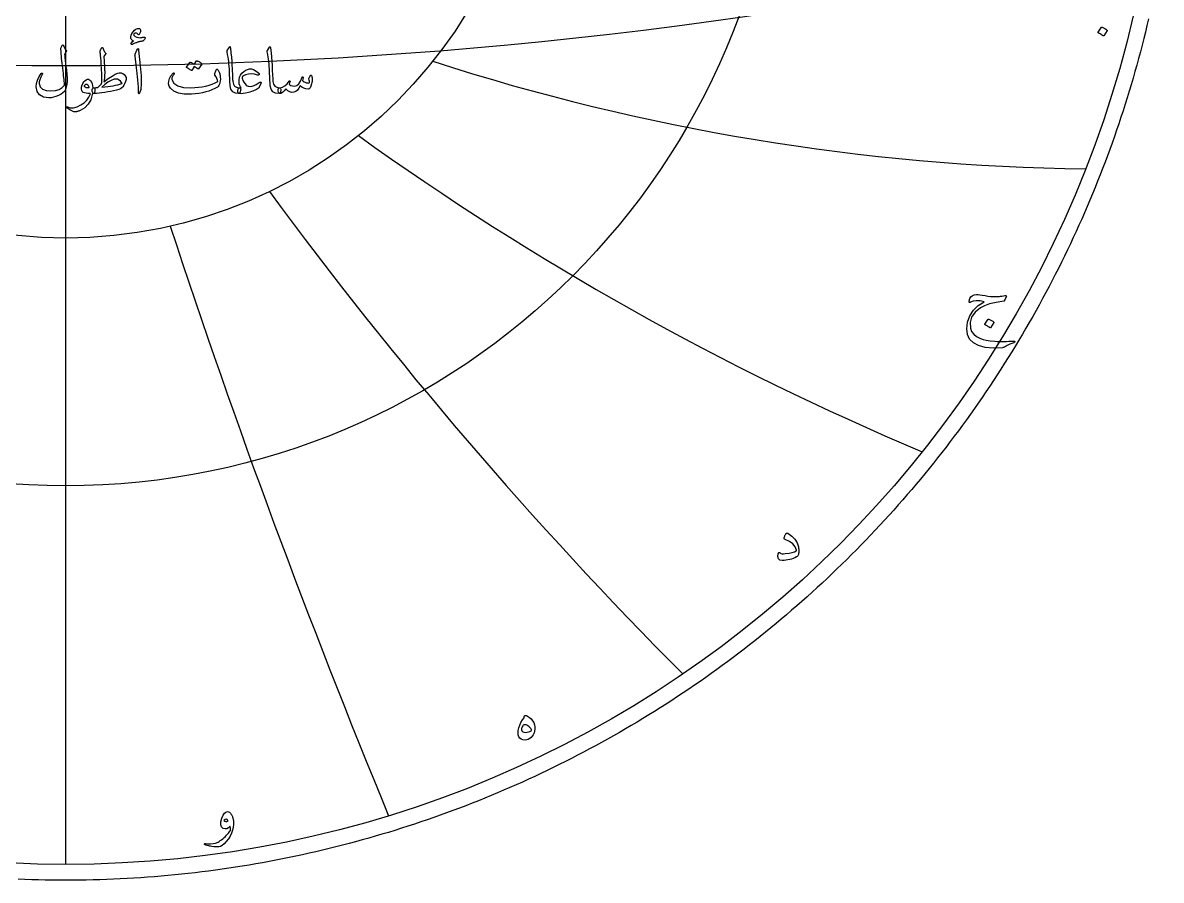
# Model space of a CAD drawing. Header units: millimetres. Extents: x -69 to 69, y -69 to 71.
# Drawn here: x -2.7 to 68, y -68.9 to -15.8 of the extents above; entities that cross this region are included whole.
import ezdxf

# ---------------------------------------------------------------- set-up
doc = ezdxf.new("R2010")
doc.units = ezdxf.units.MM
for name, color, linetype in [('CUT_OUTER', 1, 'Continuous'), ('ENGRAVE', 7, 'Continuous'), ('ENGRAVE_FINE', 8, 'Continuous'), ('TEXT', 5, 'Continuous')]:
    doc.layers.add(name, color=color, linetype=linetype)

msp = doc.modelspace()

# ---------------------------------------------------------------- linework, layer by layer
at = {"layer": 'CUT_OUTER'}
msp.add_lwpolyline([(67.1636, -15.5156), (67.0672, -15.9274), (66.9682, -16.3386), (66.8667, -16.7492), (66.7626, -17.1592), (66.6561, -17.5685), (66.5471, -17.9772), (66.4355, -18.3852), (66.3214, -18.7925), (66.2049, -19.1991), (66.0858, -19.6049), (65.9643, -20.01), (65.8403, -20.4144), (65.7138, -20.818), (65.5848, -21.2208), (65.4534, -21.6229), (65.3194, -22.0241), (65.1831, -22.4245), (65.0443, -22.824), (64.903, -23.2227), (64.7593, -23.6205), (64.6131, -24.0174), (64.4645, -24.4134), (64.3135, -24.8085), (64.1601, -25.2026), (64.0042, -25.5958), (63.846, -25.9881), (63.6853, -26.3793), (63.5223, -26.7696), (63.3568, -27.1589), (63.189, -27.5471), (63.0188, -27.9343), (62.8462, -28.3204), (62.6712, -28.7055), (62.4939, -29.0895), (62.3142, -29.4724), (62.1322, -29.8542), (61.9479, -30.2349), (61.7612, -30.6144), (61.5722, -30.9928), (61.3809, -31.37), (61.1872, -31.7461), (60.9913, -32.1209), (60.793, -32.4946), (60.5925, -32.867), (60.3897, -33.2381), (60.1846, -33.6081), (59.9773, -33.9767), (59.7677, -34.3441), (59.5558, -34.7102), (59.3417, -35.0749), (59.1254, -35.4384), (58.9068, -35.8005), (58.686, -36.1613), (58.4631, -36.5207), (58.2379, -36.8787), (58.0105, -37.2354), (57.7809, -37.5906), (57.5492, -37.9444), (57.3153, -38.2968), (57.0792, -38.6478), (56.841, -38.9973), (56.6006, -39.3453), (56.3582, -39.6919), (56.1136, -40.037), (55.8668, -40.3805), (55.618, -40.7225), (55.3671, -41.063), (55.1141, -41.402), (54.859, -41.7394), (54.6019, -42.0752), (54.3427, -42.4095), (54.0814, -42.7421), (53.8182, -43.0731), (53.5529, -43.4025), (53.2855, -43.7303), (53.0162, -44.0564), (52.7449, -44.3809), (52.4716, -44.7037), (52.1963, -45.0248), (51.919, -45.3443), (51.6398, -45.662), (51.3587, -45.978), (51.0756, -46.2922), (50.7906, -46.6048), (50.5037, -46.9155), (50.2149, -47.2245), (49.9242, -47.5318), (49.6316, -47.8372), (49.3371, -48.1408), (49.0408, -48.4426), (48.7426, -48.7426), (48.4426, -49.0408), (48.1408, -49.3371), (47.8372, -49.6316), (47.5318, -49.9242), (47.2245, -50.2149), (46.9155, -50.5037), (46.6048, -50.7906), (46.2922, -51.0756), (45.978, -51.3587), (45.662, -51.6398), (45.3443, -51.919), (45.0248, -52.1963), (44.7037, -52.4716), (44.3809, -52.7449), (44.0564, -53.0162), (43.7303, -53.2855), (43.4025, -53.5529), (43.0731, -53.8182), (42.7421, -54.0814), (42.4095, -54.3427), (42.0752, -54.6019), (41.7394, -54.859), (41.402, -55.1141), (41.063, -55.3671), (40.7225, -55.618), (40.3805, -55.8668), (40.037, -56.1136), (39.6919, -56.3582), (39.3453, -56.6006), (38.9973, -56.841), (38.6478, -57.0792), (38.2968, -57.3153), (37.9444, -57.5492), (37.5906, -57.7809), (37.2354, -58.0105), (36.8787, -58.2379), (36.5207, -58.4631), (36.1613, -58.686), (35.8005, -58.9068), (35.4384, -59.1254), (35.0749, -59.3417), (34.7102, -59.5558), (34.3441, -59.7677), (33.9767, -59.9773), (33.6081, -60.1846), (33.2381, -60.3897), (32.867, -60.5925), (32.4946, -60.793), (32.1209, -60.9913), (31.7461, -61.1872), (31.37, -61.3809), (30.9928, -61.5722), (30.6144, -61.7612), (30.2349, -61.9479), (29.8542, -62.1322), (29.4724, -62.3142), (29.0895, -62.4939), (28.7055, -62.6712), (28.3204, -62.8462), (27.9343, -63.0188), (27.5471, -63.189), (27.1589, -63.3568), (26.7696, -63.5223), (26.3793, -63.6853), (25.9881, -63.846), (25.5958, -64.0042), (25.2026, -64.1601), (24.8085, -64.3135), (24.4134, -64.4645), (24.0174, -64.6131), (23.6205, -64.7593), (23.2227, -64.903), (22.824, -65.0443), (22.4245, -65.1831), (22.0241, -65.3194), (21.6229, -65.4534), (21.2208, -65.5848), (20.818, -65.7138), (20.4144, -65.8403), (20.01, -65.9643), (19.6049, -66.0858), (19.1991, -66.2049), (18.7925, -66.3214), (18.3852, -66.4355), (17.9772, -66.5471), (17.5685, -66.6561), (17.1592, -66.7626), (16.7492, -66.8667), (16.3386, -66.9682), (15.9274, -67.0672), (15.5156, -67.1636), (15.1032, -67.2576), (14.6902, -67.349), (14.2767, -67.4379), (13.8626, -67.5242), (13.4481, -67.608), (13.033, -67.6892), (12.6174, -67.7679), (12.2013, -67.8441), (11.7848, -67.9177), (11.3679, -67.9887), (10.9505, -68.0572), (10.5327, -68.1231), (10.1145, -68.1864), (9.6959, -68.2472), (9.277, -68.3054), (8.8577, -68.361), (8.4381, -68.4141), (8.0181, -68.4646), (7.5979, -68.5125), (7.1774, -68.5578), (6.7566, -68.6006), (6.3355, -68.6407), (5.9142, -68.6783), (5.4927, -68.7133), (5.071, -68.7457), (4.6491, -68.7755), (4.227, -68.8028), (3.8047, -68.8274), (3.3824, -68.8495), (2.9598, -68.8689), (2.5372, -68.8858), (2.1145, -68.9001), (1.6917, -68.9117), (1.2688, -68.9208), (0.8459, -68.9273), (0.423, -68.9312), (0, -68.9325), (-0.423, -68.9312), (-0.8459, -68.9273), (-1.2688, -68.9208), (-1.6917, -68.9117), (-2.1145, -68.9001), (-2.5372, -68.8858), (-2.9598, -68.8689)], dxfattribs=at)
at = {"layer": 'ENGRAVE'}
for points in [[(0, -67.95), (0, 67.95)], [(0, -67.95), (0, -29.1157)]]:
    msp.add_lwpolyline(points, dxfattribs=at)
for radius in [67.95, 44.4794, 29.1157]:
    msp.add_circle((0, 0), radius, dxfattribs=at)
for centre, radius, start, end in [((65.1667, 112.872), 137.7142, 252.067378, 269.203087), ((122.6791, 122.6791), 179.1053, 234.296332, 247.148114), ((225.1133, 129.9693), 263.7166, 216.320899, 224.888753), ((501.8118, 134.4601), 521.4144, 198.198815, 202.482742)]:
    msp.add_arc(centre, radius, start, end, dxfattribs=at)
at = {"layer": 'ENGRAVE_FINE'}
msp.add_arc((0, 273.3699), 291.7938, 256.701805, 283.298195, dxfattribs=at)
at = {"layer": 'TEXT'}
for points in [[(4.776, -16.8983), (4.7237, -16.9081), (4.6751, -16.9173), (4.6302, -16.9261), (4.5892, -16.9344), (4.5521, -16.9425), (4.5194, -16.9505), (4.4909, -16.9585), (4.4666, -16.9666), (4.442, -16.9757), (4.4124, -16.9872), (4.3777, -17.0009), (4.338, -17.0168), (4.2933, -17.0353), (4.2436, -17.0565), (4.1888, -17.0805), (4.1291, -17.1072), (4.1047, -17.1153), (4.0838, -17.1153), (4.0665, -17.1072), (4.0527, -17.0911), (4.0444, -17.0517), (4.0678, -17.0058), (4.1228, -16.9533), (4.2094, -16.8942), (4.1431, -16.8566), (4.0929, -16.8159), (4.0587, -16.7722), (4.0407, -16.7255), (4.0371, -16.6373), (4.0587, -16.5416), (4.1054, -16.4384), (4.1773, -16.3276), (4.2629, -16.2284), (4.3511, -16.1599), (4.4418, -16.1219), (4.5349, -16.1146), (4.5869, -16.1277), (4.6223, -16.1548), (4.6412, -16.196), (4.6434, -16.2513), (4.6344, -16.311), (4.6193, -16.3658), (4.5982, -16.4155), (4.5711, -16.4602), (4.544, -16.4916), (4.5189, -16.5054), (4.4958, -16.5017), (4.4747, -16.4803), (4.4505, -16.4484), (4.4224, -16.4251), (4.3903, -16.4103), (4.3541, -16.404), (4.3162, -16.404), (4.2828, -16.412), (4.2539, -16.4281), (4.2295, -16.4522), (4.2117, -16.4813), (4.2064, -16.5085), (4.2137, -16.5336), (4.2335, -16.5567), (4.3079, -16.6117), (4.3983, -16.6521), (4.5048, -16.678), (4.6274, -16.6893), (4.638, -16.6889), (4.65, -16.6878), (4.6631, -16.6859), (4.6776, -16.6833), (4.6933, -16.6801), (4.7102, -16.6767), (4.7285, -16.6731), (4.7479, -16.6692), (4.769, -16.6653), (4.7881, -16.6617), (4.8052, -16.6583), (4.8202, -16.6551), (4.8336, -16.6525), (4.8454, -16.6506), (4.8557, -16.6495), (4.8645, -16.6491), (4.881, -16.6509), (4.8946, -16.6561), (4.9051, -16.6649), (4.9127, -16.6772), (4.9174, -16.689), (4.9197, -16.7003), (4.9195, -16.7111), (4.9167, -16.7214), (4.8778, -16.7943), (4.8413, -16.848), (4.8074, -16.8827), (4.776, -16.8983)], [(64.2459, -16.0442), (64.2513, -16.0388), (64.2588, -16.0356), (64.2684, -16.0345), (64.2802, -16.0356), (64.3636, -16.0694), (64.442, -16.1106), (64.5157, -16.1594), (64.5846, -16.2156), (64.5913, -16.2242), (64.5942, -16.2328), (64.5934, -16.2414), (64.5889, -16.2499), (64.3874, -16.5757), (64.3799, -16.5835), (64.3703, -16.5853), (64.3585, -16.5813), (64.3445, -16.5714), (64.3325, -16.5628), (64.3135, -16.55), (64.2875, -16.5328), (64.2545, -16.5114), (64.2141, -16.4857), (64.1656, -16.4557), (64.109, -16.4214), (64.0445, -16.3828), (64.0359, -16.3764), (64.0316, -16.3699), (64.0316, -16.3635), (64.0359, -16.3571)], [(-0.223, -17.1715), (-0.216, -17.1592), (-0.207, -17.1504), (-0.1959, -17.1451), (-0.1828, -17.1434), (-0.1698, -17.1457), (-0.1587, -17.1524), (-0.1497, -17.1637), (-0.1427, -17.1796), (-0.1052, -17.2717), (-0.0653, -17.3514), (-0.0229, -17.4184), (0.0221, -17.4729), (0.0354, -17.4925), (0.0392, -17.5151), (0.0334, -17.5407), (0.0181, -17.5694), (0.0083, -17.5832), (-0.001, -17.5965), (-0.0098, -17.6093), (-0.0181, -17.6216), (-0.0259, -17.6332), (-0.0332, -17.6437), (-0.0399, -17.6532), (-0.0462, -17.6618), (-0.0568, -17.6774), (-0.0643, -17.6959), (-0.0688, -17.7175), (-0.0703, -17.7422), (-0.0656, -17.8116), (-0.0593, -17.8873), (-0.0515, -17.9693), (-0.0422, -18.0576), (-0.0316, -18.1522), (-0.0201, -18.253), (-0.0075, -18.3601), (0.006, -18.4735), (0.0212, -18.5867), (0.0347, -18.693), (0.0463, -18.7926), (0.0563, -18.8854), (0.0647, -18.9717), (0.0718, -19.0517), (0.0777, -19.1254), (0.0824, -19.1929), (0.0877, -19.3925), (0.0713, -19.5816), (0.0334, -19.7602), (-0.0261, -19.9282), (-0.0841, -20.027), (-0.1738, -20.1181), (-0.2951, -20.2018), (-0.4481, -20.2779), (-0.6138, -20.3409), (-0.7696, -20.3854), (-0.9152, -20.4112), (-1.0509, -20.4185), (-1.3904, -20.3718), (-1.6335, -20.2437), (-1.7802, -20.0342), (-1.8304, -19.7434), (-1.8129, -19.5266), (-1.7561, -19.3144), (-1.6602, -19.1067), (-1.525, -18.9035), (-1.5147, -18.8917), (-1.5039, -18.8844), (-1.4926, -18.8817), (-1.4808, -18.8834), (-1.4683, -18.8882), (-1.4587, -18.8945), (-1.4522, -18.9023), (-1.4487, -18.9116), (-1.4462, -18.9254), (-1.4467, -18.9387), (-1.4502, -18.9515), (-1.4567, -18.9638), (-1.5489, -19.1434), (-1.6124, -19.2963), (-1.6474, -19.4227), (-1.6536, -19.5224), (-1.5866, -19.7371), (-1.4417, -19.8871), (-1.2189, -19.9722), (-0.9182, -19.9925), (-0.6472, -19.9632), (-0.4169, -19.8951), (-0.2273, -19.7883), (-0.0784, -19.6429), (-0.0815, -19.5727), (-0.0869, -19.4907), (-0.0946, -19.3969), (-0.1045, -19.2913), (-0.1169, -19.1736), (-0.1321, -19.0437), (-0.1501, -18.9014), (-0.1708, -18.7468), (-0.1904, -18.5873), (-0.209, -18.4303), (-0.2265, -18.2759), (-0.2431, -18.1239), (-0.2584, -17.9745), (-0.2723, -17.8275), (-0.2846, -17.6831), (-0.2954, -17.5412), (-0.3114, -17.4046), (-0.3107, -17.389), (-0.3084, -17.3745), (-0.3047, -17.3609), (-0.2994, -17.3483)], [(2.2283, -17.3162), (2.2378, -17.3059), (2.2464, -17.2991), (2.2539, -17.2958), (2.2604, -17.2961), (2.2682, -17.2996), (2.2755, -17.3061), (2.2823, -17.3157), (2.2886, -17.3282), (2.3141, -17.3825), (2.3383, -17.4327), (2.3613, -17.4789), (2.383, -17.5211), (2.4037, -17.5588), (2.4237, -17.5915), (2.4429, -17.6191), (2.4614, -17.6417), (2.4749, -17.6603), (2.4794, -17.6799), (2.4749, -17.7005), (2.4614, -17.7221), (2.381, -17.8225), (2.3707, -17.8399), (2.3639, -17.8597), (2.3606, -17.882), (2.3609, -17.9069), (2.374, -18.0965), (2.385, -18.2636), (2.3941, -18.408), (2.4011, -18.5298), (2.4064, -18.6292), (2.4101, -18.7066), (2.4124, -18.7619), (2.4131, -18.795), (2.4123, -18.893), (2.4096, -18.9859), (2.4052, -19.0738), (2.3991, -19.1567), (2.3914, -19.2345), (2.3825, -19.3074), (2.3723, -19.3752), (2.3609, -19.438), (2.6339, -19.229), (2.8702, -19.0683), (3.0699, -18.9558), (3.2329, -18.8915), (3.3055, -18.8744), (3.3706, -18.8673), (3.4281, -18.8704), (3.4781, -18.8834), (3.5486, -18.9201), (3.6157, -18.9779), (3.6792, -19.0567), (3.7393, -19.1567), (3.7486, -19.1805), (3.7523, -19.2079), (3.7506, -19.2388), (3.7433, -19.2732), (3.7033, -19.3968), (3.6559, -19.5143), (3.6009, -19.6258), (3.5383, -19.7313), (3.4776, -19.7991), (3.3917, -19.8579), (3.2806, -19.9076), (3.1445, -19.9483), (2.9623, -19.9886), (2.7813, -20.0252), (2.6016, -20.058), (2.4232, -20.087), (2.2462, -20.112), (2.0711, -20.1327), (1.8976, -20.1491), (1.726, -20.1613), (1.7066, -20.1558), (1.6888, -20.1392), (1.6725, -20.1116), (1.6577, -20.0729), (1.6446, -20.0254), (1.6376, -19.9795), (1.6366, -19.935), (1.6416, -19.8921), (1.6529, -19.8547), (1.6707, -19.8268), (1.6951, -19.8084), (1.726, -19.7997), (1.767, -19.7974), (1.8058, -19.7946), (1.8424, -19.7914), (1.8767, -19.7876), (1.9087, -19.7838), (1.9384, -19.7806), (1.9659, -19.7778), (1.9912, -19.7755), (2.2162, -19.5585), (2.2182, -19.5491), (2.2202, -19.5369), (2.2223, -19.522), (2.2243, -19.5043), (2.2263, -19.4838), (2.2283, -19.4606), (2.2303, -19.4346), (2.2323, -19.4058), (2.2341, -19.3746), (2.2353, -19.341), (2.2361, -19.3052), (2.2363, -19.2672), (2.2363, -19.2271), (2.2363, -19.1853), (2.2363, -19.1417), (2.2363, -19.0964), (2.2358, -19.0452), (2.2343, -18.9839), (2.2318, -18.9126), (2.2283, -18.8312), (2.2238, -18.7403), (2.2182, -18.6403), (2.2117, -18.5313), (2.2042, -18.4133), (2.1868, -18.1513), (2.171, -17.9441), (2.1567, -17.7916), (2.1439, -17.6939), (2.1336, -17.6311), (2.1268, -17.5834), (2.1236, -17.5508), (2.1238, -17.5332), (2.136, -17.5), (2.1484, -17.4689), (2.1611, -17.4398), (2.174, -17.4126), (2.1872, -17.387), (2.2007, -17.3624), (2.2143, -17.3388), (2.2283, -17.3162)], [(4.4104, -17.4689), (4.4488, -17.3945), (4.4797, -17.3684), (4.503, -17.3905), (4.5189, -17.4609), (4.6113, -18.4454), (4.6663, -19.0497), (4.6786, -19.5324), (4.6482, -19.8936), (4.5751, -20.1332), (4.5618, -20.1528), (4.55, -20.1633), (4.5397, -20.1648), (4.5309, -20.1573), (4.5239, -20.1455), (4.5189, -20.1302), (4.5158, -20.1113), (4.5148, -20.089), (4.5148, -19.9149), (4.5068, -19.7303), (4.4907, -19.5352), (4.4666, -19.3295), (4.4613, -19.2757), (4.4455, -19.1306), (4.4191, -18.894), (4.3822, -18.566), (4.2938, -17.8386), (4.2918, -17.7999), (4.2938, -17.7643), (4.2998, -17.7316), (4.3099, -17.702)], [(10.1488, -17.268), (10.1566, -17.2559), (10.1639, -17.2479), (10.1707, -17.2439), (10.177, -17.2439), (10.1865, -17.2491), (10.1951, -17.265), (10.2026, -17.2913), (10.2091, -17.3282), (10.2423, -17.6284), (10.2694, -17.9059), (10.2905, -18.1608), (10.3056, -18.3932), (10.3152, -18.5918), (10.3242, -18.7699), (10.3323, -18.9274), (10.3397, -19.0643), (10.3461, -19.1805), (10.3513, -19.2762), (10.3552, -19.3513), (10.3578, -19.4058), (10.3935, -19.5691), (10.4723, -19.6891), (10.5944, -19.766), (10.7597, -19.7997), (10.8056, -19.8117), (10.835, -19.8398), (10.8478, -19.884), (10.8441, -19.9443), (10.8252, -20.0393), (10.8049, -20.1071), (10.783, -20.1478), (10.7597, -20.1613), (10.5271, -20.1307), (10.3558, -20.0388), (10.2458, -19.8855), (10.1971, -19.6711), (10.1894, -19.5685), (10.1825, -19.4656), (10.1763, -19.3625), (10.1709, -19.2592), (10.166, -19.1556), (10.1614, -19.0517), (10.157, -18.9476), (10.1529, -18.8432), (10.1453, -18.6442), (10.1348, -18.465), (10.1212, -18.3056), (10.1046, -18.1661), (10.085, -18.0321), (10.0624, -17.8893), (10.0368, -17.7378), (10.0082, -17.5774), (10.0044, -17.5485), (10.0052, -17.5221), (10.0105, -17.4983), (10.0203, -17.4769)], [(12.6363, -17.268), (12.6441, -17.2559), (12.6514, -17.2479), (12.6582, -17.2439), (12.6645, -17.2439), (12.674, -17.2491), (12.6825, -17.265), (12.6901, -17.2913), (12.6966, -17.3282), (12.7298, -17.6284), (12.7569, -17.9059), (12.778, -18.1608), (12.793, -18.3932), (12.8027, -18.5918), (12.8116, -18.7699), (12.8198, -18.9274), (12.8272, -19.0643), (12.8336, -19.1805), (12.8388, -19.2762), (12.8427, -19.3513), (12.8453, -19.4058), (12.881, -19.5691), (12.9598, -19.6891), (13.0819, -19.766), (13.2471, -19.7997), (13.2931, -19.8117), (13.3225, -19.8398), (13.3353, -19.884), (13.3315, -19.9443), (13.3127, -20.0393), (13.2924, -20.1071), (13.2705, -20.1478), (13.2471, -20.1613), (13.0146, -20.1307), (12.8433, -20.0388), (12.7333, -19.8855), (12.6845, -19.6711), (12.6769, -19.5685), (12.67, -19.4656), (12.6638, -19.3625), (12.6584, -19.2592), (12.6535, -19.1556), (12.6489, -19.0517), (12.6445, -18.9476), (12.6403, -18.8432), (12.6328, -18.6442), (12.6223, -18.465), (12.6087, -18.3056), (12.5921, -18.1661), (12.5725, -18.0321), (12.5499, -17.8893), (12.5243, -17.7378), (12.4957, -17.5774), (12.4919, -17.5485), (12.4927, -17.5221), (12.4979, -17.4983), (12.5077, -17.4769)], [(8.1074, -18.132), (8.1124, -18.1269), (8.1195, -18.1239), (8.1285, -18.1229), (8.1396, -18.1239), (8.1791, -18.1387), (8.2174, -18.1551), (8.2545, -18.1729), (8.2903, -18.1922), (8.3251, -18.2133), (8.3591, -18.2364), (8.3924, -18.2616), (8.4249, -18.2887), (8.4312, -18.297), (8.4339, -18.3058), (8.4332, -18.315), (8.4289, -18.3248), (8.236, -18.6303), (8.2307, -18.6343), (8.223, -18.6343), (8.2127, -18.6303), (8.1998, -18.6222), (8.1911, -18.6148), (8.1767, -18.6046), (8.1569, -18.5917), (8.1315, -18.576), (8.1004, -18.5573), (8.0632, -18.5353), (8.02, -18.5101), (7.9708, -18.4816), (7.8181, -18.7187), (7.8111, -18.7259), (7.802, -18.7277), (7.791, -18.7239), (7.7779, -18.7146), (7.7666, -18.7066), (7.7488, -18.6946), (7.7244, -18.6785), (7.6935, -18.6584), (7.6556, -18.6343), (7.6101, -18.6061), (7.5571, -18.574), (7.4966, -18.5378), (7.4903, -18.5318), (7.4876, -18.5258), (7.4883, -18.5197), (7.4926, -18.5137), (7.6895, -18.2204), (7.6945, -18.2153), (7.7015, -18.2123), (7.7106, -18.2113), (7.7216, -18.2123), (7.7553, -18.2232), (7.7879, -18.2359), (7.8196, -18.2504), (7.8502, -18.2666), (7.8799, -18.2843), (7.9085, -18.3032), (7.9361, -18.3235), (7.9628, -18.3449)], [(9.4175, -18.6664), (9.4445, -18.7003), (9.4692, -18.7377), (9.4917, -18.7787), (9.5119, -18.8231), (9.5299, -18.8709), (9.5456, -18.9216), (9.559, -18.9753), (9.5702, -19.0321), (9.5847, -19.1461), (9.5883, -19.2592), (9.5807, -19.3712), (9.5621, -19.4822), (9.534, -19.5811), (9.4978, -19.661), (9.4536, -19.7218), (9.4014, -19.7635), (9.2356, -19.8511), (9.0598, -19.9292), (8.874, -19.9978), (8.6781, -20.0568), (8.4721, -20.1058), (8.2561, -20.1442), (8.0301, -20.1721), (7.794, -20.1895), (7.3514, -20.1849), (6.9883, -20.1231), (6.7044, -20.0041), (6.5, -19.8278), (6.4161, -19.6899), (6.3774, -19.5415), (6.384, -19.3825), (6.4357, -19.2129), (6.4532, -19.1764), (6.4734, -19.1391), (6.4964, -19.1011), (6.5221, -19.0622), (6.5506, -19.0227), (6.5819, -18.9824), (6.6159, -18.9413), (6.6527, -18.8995), (6.665, -18.8877), (6.6778, -18.8804), (6.6911, -18.8776), (6.7049, -18.8794), (6.7142, -18.8829), (6.722, -18.8894), (6.7283, -18.899), (6.7331, -18.9116), (6.7353, -18.9234), (6.7341, -18.9347), (6.7293, -18.9455), (6.721, -18.9558), (6.6866, -18.9967), (6.6557, -19.0391), (6.6283, -19.0831), (6.6045, -19.1286), (6.5882, -19.172), (6.5794, -19.2139), (6.5781, -19.2544), (6.5844, -19.2933), (6.71, -19.5206), (6.9461, -19.6801), (7.2927, -19.7718), (7.7498, -19.7956), (8.0011, -19.786), (8.2405, -19.765), (8.4682, -19.7327), (8.6841, -19.6891), (8.8884, -19.6343), (9.0814, -19.5681), (9.2631, -19.4906), (9.4335, -19.4018), (9.417, -19.3189), (9.3793, -19.227), (9.3205, -19.126), (9.2407, -19.016), (9.2381, -19.0055), (9.2386, -18.9859), (9.2422, -18.9573), (9.2487, -18.9196), (9.2504, -18.9158), (9.2517, -18.9126), (9.2525, -18.9098), (9.2527, -18.9075), (9.2658, -18.8563), (9.2849, -18.799), (9.31, -18.7357), (9.3411, -18.6664), (9.3549, -18.6453), (9.3723, -18.6383), (9.3931, -18.6453), (9.4175, -18.6664)], [(12.1139, -19.5063), (12.0054, -19.7474), (11.9916, -19.7713), (11.9783, -19.7906), (11.9655, -19.8054), (11.9532, -19.8157), (11.8906, -19.8585), (11.8236, -19.8986), (11.752, -19.9359), (11.6759, -19.9704), (11.5955, -20.0027), (11.5111, -20.0332), (11.4227, -20.062), (11.3303, -20.089), (11.1575, -20.1312), (11.0048, -20.1573), (10.8722, -20.1673), (10.7597, -20.1613), (10.7167, -20.1417), (10.6883, -20.1031), (10.6745, -20.0453), (10.6753, -19.9684), (10.6856, -19.8991), (10.7004, -19.8479), (10.7197, -19.8147), (10.7436, -19.7997), (10.7476, -19.7997), (10.7516, -19.7997), (10.7556, -19.7997), (10.7597, -19.7997), (10.7896, -19.8027), (10.8189, -19.8037), (10.8478, -19.8027), (10.8762, -19.7997), (10.8275, -19.7276), (10.7898, -19.648), (10.7632, -19.5608), (10.7476, -19.4661), (10.7453, -19.2966), (10.7747, -19.1456), (10.8358, -19.0133), (10.9284, -18.8995), (11.0477, -18.7933), (11.1645, -18.7116), (11.2788, -18.6546), (11.3906, -18.6222), (11.5111, -18.6225), (11.6478, -18.6674), (11.8005, -18.7571), (11.9692, -18.8915), (11.9883, -18.9123), (11.9974, -18.9347), (11.9964, -18.9585), (11.9853, -18.9839), (11.9695, -19.0035), (11.9502, -19.014), (11.9273, -19.0155), (11.9009, -19.008), (11.7118, -18.9532), (11.5222, -18.9337), (11.3321, -18.9492), (11.1414, -19), (11.0658, -19.0319), (11.0078, -19.0673), (10.9674, -19.1062), (10.9445, -19.1486), (10.939, -19.2024), (10.9546, -19.2712), (10.9912, -19.3551), (11.049, -19.4541), (11.1193, -19.554), (11.1856, -19.6289), (11.2479, -19.6786), (11.3062, -19.7032), (11.433, -19.7158), (11.5604, -19.7012), (11.6882, -19.6595), (11.8165, -19.5907), (11.9331, -19.5103), (11.9934, -19.4721), (12.0416, -19.45), (12.0777, -19.444), (12.1019, -19.4541), (12.1117, -19.4664), (12.1169, -19.4792), (12.1177, -19.4925), (12.1139, -19.5063)], [(15.1961, -19.016), (15.2049, -19.01), (15.2152, -19.012), (15.227, -19.0221), (15.2403, -19.0401), (15.2547, -19.0708), (15.2655, -19.1145), (15.2727, -19.1713), (15.2765, -19.2411), (15.2778, -19.3204), (15.2735, -19.3978), (15.2637, -19.4731), (15.2484, -19.5465), (15.2037, -19.6891), (15.1539, -19.7916), (15.0992, -19.8539), (15.0394, -19.876), (14.898, -19.8677), (14.7672, -19.8308), (14.6469, -19.7652), (14.5371, -19.6711), (14.4618, -19.8195), (14.3723, -19.9353), (14.2689, -20.0184), (14.1513, -20.0689), (14.028, -20.0799), (13.9032, -20.0488), (13.7768, -19.9755), (13.649, -19.8599), (13.5455, -19.9918), (13.4441, -20.086), (13.3446, -20.1425), (13.2471, -20.1613), (13.2276, -20.1503), (13.209, -20.1171), (13.1914, -20.0619), (13.1748, -19.9845), (13.1688, -19.9082), (13.1788, -19.8519), (13.205, -19.8157), (13.2471, -19.7997), (13.4325, -19.7577), (13.5947, -19.6761), (13.7339, -19.5548), (13.8499, -19.3938), (13.8562, -19.385), (13.863, -19.3787), (13.8703, -19.3749), (13.8781, -19.3737), (13.8876, -19.3747), (13.8961, -19.3777), (13.9037, -19.3827), (13.9102, -19.3898), (13.914, -19.4114), (13.9052, -19.448), (13.8838, -19.4998), (13.8499, -19.5666), (13.8944, -19.6181), (13.9635, -19.656), (14.0571, -19.6804), (14.1754, -19.6912), (14.3229, -19.6603), (14.4517, -19.5595), (14.562, -19.389), (14.6536, -19.1486), (14.6582, -19.1363), (14.6637, -19.1275), (14.6702, -19.1223), (14.6777, -19.1205), (14.6891, -19.1215), (14.6988, -19.1245), (14.7071, -19.1296), (14.7139, -19.1366), (14.7189, -19.1466), (14.722, -19.1567), (14.723, -19.1667), (14.722, -19.1768), (14.6818, -19.3456), (14.7287, -19.3872), (14.7852, -19.4239), (14.8513, -19.4556), (14.9269, -19.4822), (15.0005, -19.4995), (15.0565, -19.5033), (15.0949, -19.4935), (15.1158, -19.4701), (15.1226, -19.4345), (15.1188, -19.3837), (15.1045, -19.3179), (15.0796, -19.2371), (15.0839, -19.2142), (15.1047, -19.1697), (15.1421, -19.1037), (15.1961, -19.016)], [(1.6456, -20.2055), (1.5514, -20.5363), (1.3934, -20.8133), (1.1717, -21.0366), (0.8861, -21.2061), (0.8462, -21.2233), (0.8067, -21.2388), (0.7678, -21.2525), (0.7294, -21.2644), (0.6917, -21.2743), (0.655, -21.282), (0.6194, -21.2874), (0.5847, -21.2905), (0.4983, -21.2782), (0.3838, -21.2333), (0.2411, -21.1557), (0.0703, -21.0454), (0.052, -21.0296), (0.0412, -21.0143), (0.0379, -20.9994), (0.0422, -20.9851), (0.0517, -20.9741), (0.0643, -20.969), (0.0799, -20.9701), (0.0985, -20.9771), (0.276, -21.0346), (0.4752, -21.0343), (0.696, -20.9763), (0.9383, -20.8605), (1.1362, -20.7262), (1.3, -20.5682), (1.4296, -20.3866), (1.525, -20.1814), (1.5243, -20.1741), (1.522, -20.1684), (1.5183, -20.1641), (1.513, -20.1613), (1.3746, -20.1533), (1.2568, -20.1372), (1.1596, -20.1131), (1.083, -20.0809), (1.0237, -20.0312), (0.9866, -19.9624), (0.9715, -19.8745), (0.9785, -19.7675), (0.9808, -19.7533), (0.9835, -19.7389), (0.9868, -19.7242), (0.9906, -19.7092), (0.9948, -19.6938), (0.9996, -19.6776), (1.0049, -19.6606), (1.0107, -19.6429), (1.0579, -19.5281), (1.1151, -19.433), (1.1825, -19.3574), (1.2598, -19.3014), (1.3389, -19.2707), (1.4115, -19.2712), (1.4776, -19.3029), (1.5371, -19.3656), (1.5891, -19.4531), (1.6285, -19.5545), (1.6554, -19.6701), (1.6697, -19.7997), (1.6776, -19.7995), (1.6853, -19.7991), (1.6927, -19.7985), (1.6998, -19.7976), (1.707, -19.7968), (1.7144, -19.7961), (1.7221, -19.7958), (1.73, -19.7956), (1.7571, -19.8014), (1.7782, -19.8187), (1.7933, -19.8476), (1.8023, -19.8881), (1.8061, -19.9325), (1.8053, -19.9775), (1.8001, -20.0229), (1.7903, -20.0689), (1.7775, -20.1093), (1.7631, -20.1382), (1.7473, -20.1555), (1.73, -20.1613), (1.6536, -20.1613), (1.6531, -20.1686), (1.6516, -20.1784), (1.6491, -20.1907), (1.6456, -20.2055)], [(1.4527, -19.7554), (1.4105, -19.6819), (1.3643, -19.6299), (1.3141, -19.5995), (1.2598, -19.5907), (1.2274, -19.5992), (1.1985, -19.6128), (1.1732, -19.6314), (1.1513, -19.655), (1.1443, -19.6675), (1.1433, -19.6811), (1.1483, -19.6957), (1.1594, -19.7112), (1.2008, -19.7477), (1.2608, -19.7725), (1.3394, -19.7858), (1.4366, -19.7876), (1.4467, -19.7856), (1.4527, -19.7796), (1.4547, -19.7695), (1.4527, -19.7554)], [(3.0923, -19.2531), (3.0719, -19.2539), (3.0511, -19.2561), (3.0297, -19.2599), (3.0079, -19.2652), (2.8105, -19.3428), (2.6161, -19.451), (2.4247, -19.5899), (2.2363, -19.7595), (2.4244, -19.7419), (2.603, -19.7213), (2.772, -19.6977), (2.9315, -19.6711), (3.0815, -19.6412), (3.2219, -19.6078), (3.3527, -19.5708), (3.474, -19.5304), (3.4853, -19.5256), (3.4911, -19.5194), (3.4914, -19.5116), (3.4861, -19.5023), (3.3997, -19.3963), (3.3053, -19.3194), (3.2028, -19.2717), (3.0923, -19.2531)], [(58.331, -32.7615), (58.2281, -32.9929), (58.2187, -33.0082), (58.2077, -33.0197), (58.1951, -33.0275), (58.1809, -33.0315), (57.7054, -33.1065), (57.3076, -33.1987), (56.9874, -33.308), (56.745, -33.4344), (56.405, -33.7117), (56.1867, -34.0163), (56.09, -34.3483), (56.1149, -34.7075), (56.1904, -34.902), (56.3185, -35.074), (56.499, -35.2235), (56.7321, -35.3505), (56.8958, -35.4073), (57.0997, -35.4534), (57.3437, -35.4887), (57.628, -35.5134), (57.7791, -35.5206), (57.928, -35.5252), (58.0749, -35.527), (58.2195, -35.5262), (58.3615, -35.523), (58.5003, -35.5177), (58.6358, -35.5102), (58.7682, -35.5005), (58.7993, -35.4984), (58.8239, -35.5005), (58.8421, -35.5069), (58.8539, -35.5177), (58.8603, -35.5308), (58.8625, -35.5445), (58.8603, -35.5586), (58.8539, -35.5734), (58.8492, -35.5813), (58.8437, -35.5879), (58.8374, -35.5931), (58.8303, -35.597), (58.8227, -35.6003), (58.8148, -35.6039), (58.8066, -35.6078), (58.7982, -35.612), (58.6747, -35.6513), (58.5657, -35.6923), (58.4711, -35.7349), (58.391, -35.7791), (58.3397, -35.811), (58.2929, -35.8381), (58.2507, -35.8603), (58.2131, -35.8777), (58.1805, -35.8911), (58.1536, -35.9013), (58.1323, -35.9083), (58.1166, -35.912), (57.5305, -35.9337), (57.0322, -35.8917), (56.6217, -35.7858), (56.2992, -35.6162), (56.0661, -35.3837), (55.9284, -35.0933), (55.8861, -34.745), (55.9391, -34.3389), (56.0795, -33.9298), (56.2992, -33.5813), (56.5982, -33.2933), (56.9765, -33.0658), (56.7085, -33.0146), (56.4749, -33.0026), (56.2756, -33.0296), (56.1106, -33.0958), (56.0961, -33.1012), (56.0827, -33.1044), (56.0704, -33.1055), (56.0592, -33.1044), (56.0498, -33.1009), (56.0431, -33.0947), (56.0391, -33.0859), (56.0377, -33.0744), (56.0436, -33.0211), (56.0527, -32.9683), (56.065, -32.9161), (56.0806, -32.8643), (56.1352, -32.7639), (56.222, -32.6897), (56.341, -32.6417), (56.4921, -32.62), (56.5877, -32.6208), (56.7075, -32.6318), (56.8513, -32.653), (57.0193, -32.6843), (57.1926, -32.7157), (57.3526, -32.7368), (57.4991, -32.7478), (57.6323, -32.7486), (57.6963, -32.7458), (57.7641, -32.7416), (57.8356, -32.7362), (57.9109, -32.7293), (57.9899, -32.7209), (58.0727, -32.7106), (58.1592, -32.6984), (58.2495, -32.6843), (58.3012, -32.6827), (58.332, -32.695), (58.342, -32.7213), (58.331, -32.7615)], [(57.2251, -34.1503), (57.2304, -34.1449), (57.2379, -34.1417), (57.2476, -34.1406), (57.2594, -34.1417), (57.3427, -34.1755), (57.4212, -34.2167), (57.4948, -34.2655), (57.5637, -34.3217), (57.5704, -34.3303), (57.5733, -34.3389), (57.5725, -34.3475), (57.568, -34.356), (57.3665, -34.6818), (57.359, -34.6896), (57.3494, -34.6914), (57.3376, -34.6874), (57.3237, -34.6775), (57.3116, -34.6689), (57.2926, -34.6561), (57.2666, -34.6389), (57.2336, -34.6175), (57.1932, -34.5918), (57.1447, -34.5618), (57.0882, -34.5275), (57.0236, -34.4889), (57.015, -34.4825), (57.0107, -34.4761), (57.0107, -34.4696), (57.015, -34.4632)], [(44.5583, -47.6973), (44.5753, -47.6463), (44.592, -47.6003), (44.6085, -47.5595), (44.6247, -47.5237), (44.6404, -47.4928), (44.6553, -47.4664), (44.6693, -47.4445), (44.6826, -47.4273), (44.7032, -47.4107), (44.7265, -47.4037), (44.7525, -47.4064), (44.7812, -47.4187), (45.0349, -47.5888), (45.2302, -47.7863), (45.3671, -48.011), (45.4456, -48.2631), (45.4566, -48.3352), (45.4638, -48.4057), (45.4673, -48.4745), (45.467, -48.5417), (45.4627, -48.6068), (45.4542, -48.6693), (45.4413, -48.729), (45.4242, -48.7861), (45.4089, -48.8166), (45.3888, -48.8439), (45.3639, -48.8681), (45.3341, -48.8889), (45.2318, -48.939), (45.1262, -48.9822), (45.0175, -49.0183), (44.9055, -49.0475), (44.7908, -49.0703), (44.674, -49.0872), (44.5551, -49.0982), (44.434, -49.1033), (44.2904, -49.0792), (44.2025, -48.9983), (44.1704, -48.8606), (44.1939, -48.6661), (44.202, -48.6449), (44.2132, -48.6285), (44.2277, -48.617), (44.2454, -48.6103), (44.2606, -48.6122), (44.2765, -48.6178), (44.2928, -48.6272), (44.3097, -48.6403), (44.3619, -48.6685), (44.4329, -48.6843), (44.5227, -48.6878), (44.6312, -48.6789), (44.8666, -48.6446), (45.0587, -48.606), (45.2074, -48.5632), (45.3127, -48.516), (45.3181, -48.5096), (45.3213, -48.4989), (45.3223, -48.4839), (45.3213, -48.4646), (45.2487, -48.2621), (45.108, -48.0831), (44.8993, -47.9277), (44.6226, -47.7959), (44.5864, -47.7769), (44.5636, -47.7541), (44.5543, -47.7276), (44.5583, -47.6973)], [(28.4604, -58.738), (28.4971, -58.7212), (28.5387, -58.7177), (28.585, -58.7276), (28.6362, -58.7509), (28.7634, -58.8361), (28.8709, -58.9331), (28.9585, -59.0418), (29.0263, -59.1624), (29.0731, -59.288), (29.0981, -59.4164), (29.101, -59.5474), (29.082, -59.6811), (29.0474, -59.803), (28.9995, -59.9115), (28.9381, -60.0066), (28.8634, -60.0883), (28.779, -60.1539), (28.6887, -60.2008), (28.5925, -60.2289), (28.4904, -60.2383), (28.357, -60.2287), (28.2483, -60.1912), (28.1641, -60.1258), (28.1047, -60.0326), (28.069, -59.9192), (28.0564, -59.7893), (28.0669, -59.6428), (28.1004, -59.4796), (28.1548, -59.3103), (28.2279, -59.1495), (28.3198, -58.9974), (28.4304, -58.8538), (28.4342, -58.8471), (28.4369, -58.8356), (28.4385, -58.8192), (28.439, -58.7981), (28.4404, -58.775), (28.4444, -58.7573), (28.4511, -58.745), (28.4604, -58.738)], [(28.8677, -59.6596), (28.8856, -59.6371), (28.888, -59.6082), (28.8749, -59.5728), (28.8462, -59.531), (28.7468, -59.4228), (28.6501, -59.3467), (28.5561, -59.3028), (28.4647, -59.291), (28.4213, -59.2988), (28.3811, -59.3221), (28.3442, -59.3609), (28.3104, -59.4153), (28.2834, -59.474), (28.2665, -59.5257), (28.2598, -59.5704), (28.2633, -59.6082), (28.2933, -59.6776), (28.3447, -59.7271), (28.4176, -59.7569), (28.5119, -59.7668), (28.6161, -59.7601), (28.7101, -59.74), (28.794, -59.7065), (28.8677, -59.6596)], [(9.6825, -65.0898), (9.7607, -64.9082), (9.8454, -64.7791), (9.9365, -64.7024), (10.034, -64.6783), (10.0951, -64.689), (10.154, -64.7212), (10.2108, -64.7748), (10.2654, -64.8498), (10.2917, -64.8932), (10.3147, -64.9377), (10.3346, -64.9832), (10.3512, -65.0298), (10.3654, -65.0778), (10.378, -65.1273), (10.3889, -65.1785), (10.3983, -65.2313), (10.4072, -65.3489), (10.3994, -65.4874), (10.375, -65.6468), (10.334, -65.8271), (10.2735, -66.0138), (10.1904, -66.1925), (10.0849, -66.3632), (9.9568, -66.5258), (9.8226, -66.6675), (9.7028, -66.7712), (9.5976, -66.8368), (9.5067, -66.8644), (9.414, -66.8692), (9.3074, -66.8666), (9.1869, -66.8564), (9.0524, -66.8387), (8.9842, -66.8276), (8.9211, -66.8157), (8.8631, -66.8029), (8.8102, -66.7894), (8.7621, -66.7756), (8.7186, -66.7621), (8.6796, -66.7488), (8.6452, -66.7358), (8.6248, -66.7246), (8.6109, -66.7122), (8.6034, -66.6988), (8.6023, -66.6844), (8.609, -66.6699), (8.6205, -66.6608), (8.6369, -66.6571), (8.658, -66.6587), (8.8233, -66.6747), (8.9849, -66.6758), (9.1427, -66.6619), (9.2967, -66.6329), (9.3443, -66.6182), (9.3969, -66.5954), (9.4546, -66.5646), (9.5175, -66.5258), (9.5854, -66.4789), (9.6584, -66.424), (9.7365, -66.361), (9.8196, -66.29), (9.9011, -66.2166), (9.974, -66.1464), (10.0383, -66.0795), (10.094, -66.0157), (10.1409, -65.9549), (10.1786, -65.8967), (10.2073, -65.8413), (10.2269, -65.7885), (10.2156, -65.7087), (10.2033, -65.6492), (10.1899, -65.6101), (10.1754, -65.5913), (10.0884, -65.6939), (9.99, -65.7489), (9.8805, -65.7561), (9.7596, -65.7156), (9.66, -65.6283), (9.6139, -65.4949), (9.6214, -65.3154), (9.6825, -65.0898)], [(10.0725, -65.2484), (10.0093, -65.1718), (9.944, -65.1434), (9.8764, -65.1632), (9.8068, -65.2313), (9.8636, -65.2774), (9.9268, -65.2956), (9.9965, -65.2859), (10.0725, -65.2484)]]:
    msp.add_lwpolyline(points, close=True, dxfattribs=at)

doc.saveas('drawing.dxf')
